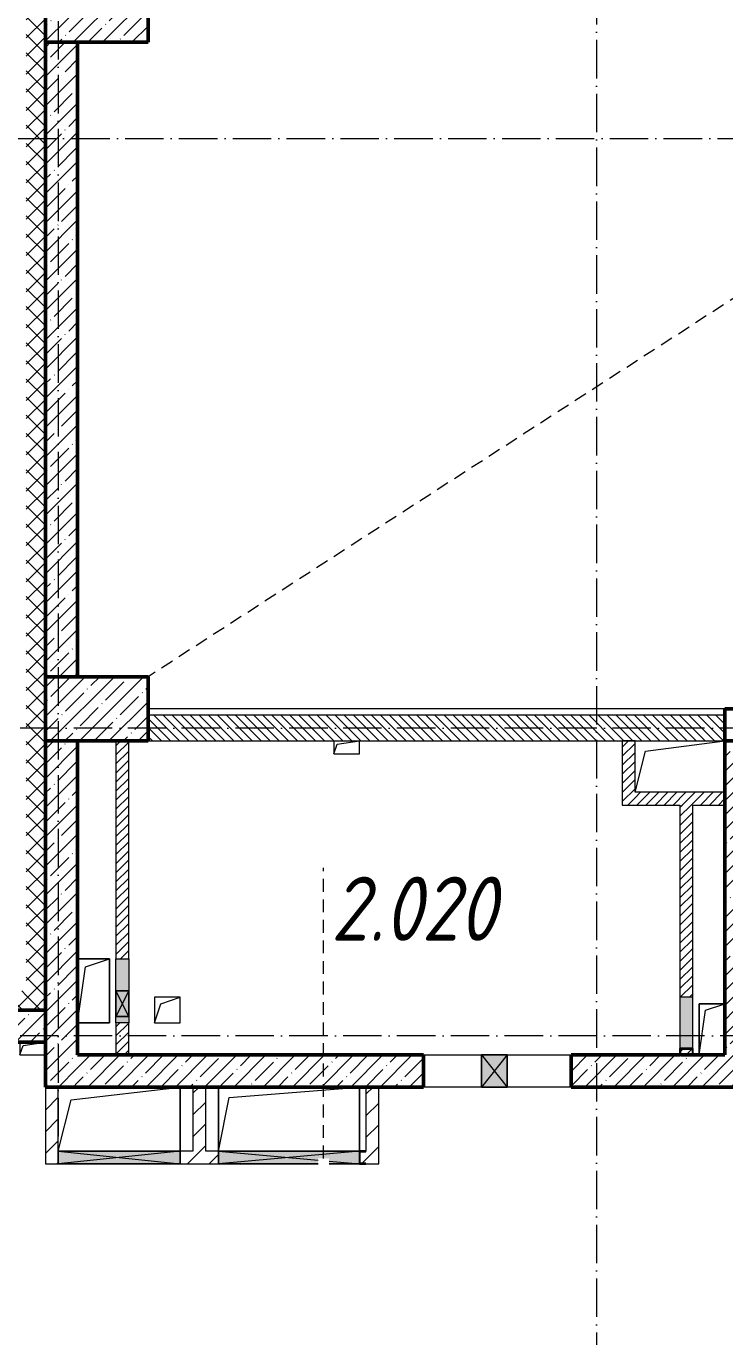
# Model space of a CAD drawing. Header units: millimetres. Extents: x 2294 to 908349, y -83289 to 219220.
# Drawn here: x 57613 to 63063, y 71258 to 81481 of the extents above; entities that cross this region are included whole.
import ezdxf

# ---------------------------------------------------------------- set-up
doc = ezdxf.new("R2010")
doc.units = ezdxf.units.MM
doc.linetypes.add('200_ШТРИХ_ш1п0_6_', pattern=[160, 100, -60])
doc.linetypes.add('50_200_ШТРИХ_1Т_ш5_п1_п1_', pattern=[700, 500, -100, 0, -100])
for name, color, linetype, lineweight in [('A-DETL-____-OTLN-3', 7, '200_ШТРИХ_ш1п0_6_', 9), ('A-DETL-GENF-OTLN', 7, 'Continuous', 9), ('A-FLOR-____-OTLN', 7, 'Continuous', 9), ('A-GENM-____-MCUT', 7, 'Continuous', 25), ('A-GENM-____-OTLN', 7, 'Continuous', 9), ('A-GENM-____-OTLN-1', 7, 'Continuous', 25), ('A-GLAZ-____-OTLN', 7, 'Continuous', 9), ('A-WALL-____-MCUT', 7, 'Continuous', 13), ('A-WALL-____-MCUT-2', 7, 'Continuous', 50), ('A-WALL-____-OTLN', 7, 'Continuous', 9), ('A-WALL-____-PATT-1', 7, 'Continuous', 9), ('A-WALL-FNSH-MCUT-1', 7, 'Continuous', 9), ('S-COLS-____-MCUT', 7, 'Continuous', 50), ('S-COLS-____-OTLN', 7, 'Continuous', 9), ('S-GRID-____-OTLN-1', 7, '50_200_ШТРИХ_1Т_ш5_п1_п1_', 9), ('Марки помещений', 7, 'Continuous', 9)]:
    doc.layers.add(name, color=color, linetype=linetype, lineweight=lineweight)
for name, color, linetype, lineweight, true_color in [('A-DETL-GENF-OTLN-3', 9, 'Continuous', 9, 0x808080), ('A-DETL-GENF-OTLN-4', 9, '200_ШТРИХ_ш1п0_6_', 9, 0x808080), ('A-GLAZ-____-OTLN-1', 7, 'Continuous', 9, 0xc0c0c0)]:
    doc.layers.add(name, color=color, linetype=linetype, lineweight=lineweight, true_color=true_color)
doc.styles.add('ISOCPEUR_I_2', font='isocpeui.ttf', dxfattribs={"width": 0.85, "height": 2.3})
pattern_1 = [(45, (7562.79, 6025.28), (-70.71068, 70.71068), []), (135, (7562.79, 6025.28), (-70.71068, -70.71068), [])]
pattern_2 = [(45, (7562.787, 6025.276), (-35.35534, 35.35534), [])]
pattern_3 = [(45, (7562.79, 6025.28), (-84.85281, 84.85281), [])]
pattern_4 = [(45, (7562.79, 6025.28), (-114.04925, 114.04925), []), (45, (7676.84, 6025.28), (-114.04925, 114.04925), [201.612, -40.322, 3.353, -36.97])]

# ---------------------------------------------------------------- blocks, each defined once
blk = doc.blocks.new('BSC_Колонна _Прямоугольная - 500х800-V75-АР1_План отверстий 2 этажа в осях 1-64_Ю-ЯЯ')
at = {"layer": 'S-COLS-____-OTLN'}
h = blk.add_hatch(dxfattribs=at)
h.set_pattern_fill('FP_87', color=256, style=0, pattern_type=2)
h.set_pattern_definition([(315, (-75581.04, 50600), (114.04925, 114.04925), []), (315, (-75581.04, 50485.95), (114.04925, 114.04925), [201.613, -40.323, 3.353, -36.97])])
h.paths.add_polyline_path([(-250, -400), (250, -400), (250, 400), (-250, 400)], flags=0)
at = {"layer": 'S-COLS-____-MCUT'}
for p, q in [((250, 400), (-250, 400)), ((-250, 400), (-250, -400)), ((250, -400), (250, 400)), ((-250, -400), (250, -400))]:
    blk.add_line(p, q, dxfattribs=at)
blk = doc.blocks.new('BSC_Колонна _Прямоугольная - 500х800-V76-АР1_План отверстий 2 этажа в осях 1-64_Ю-ЯЯ')
at = {"layer": 'S-COLS-____-OTLN'}
h = blk.add_hatch(dxfattribs=at)
h.set_pattern_fill('FP_88', color=256, style=0, pattern_type=2)
h.set_pattern_definition([(315, (-70131.04, 50600), (114.04925, 114.04925), []), (315, (-70131.04, 50485.95), (114.04925, 114.04925), [201.613, -40.323, 3.353, -36.97])])
h.paths.add_polyline_path([(-250, -400), (250, -400), (250, 400), (-250, 400)], flags=0)
at = {"layer": 'S-COLS-____-MCUT'}
for p, q in [((250, 400), (-250, 400)), ((-250, 400), (-250, -400)), ((250, -400), (250, 400)), ((-250, -400), (250, -400))]:
    blk.add_line(p, q, dxfattribs=at)
blk = doc.blocks.new('AR_Отверстие Ниша - Лючок-32402213-АР1_План отверстий 2 этажа в осях 1-64_Ю-ЯЯ')
at = {"layer": 'A-GLAZ-____-OTLN'}
h = blk.add_hatch(color=256, dxfattribs=at)
h.paths.add_polyline_path([(250, 50), (200, 50), (200, -50), (250, -50)], flags=0)
h.paths.add_polyline_path([(0, 50), (-250, 50), (-250, -50), (0, -50)], flags=0)
for p, q in [((-250, 50), (0, 50)), ((-250, -50), (-250, 50)), ((200, 50), (250, 50)), ((250, 50), (250, -50)), ((0, -50), (-250, -50)), ((250, -50), (200, -50))]:
    blk.add_line(p, q, dxfattribs=at)
blk = doc.blocks.new('AR_Отверстие Ниша - Лючок-32404098-АР1_План отверстий 2 этажа в осях 1-64_Ю-ЯЯ')
at = {"layer": 'A-GLAZ-____-OTLN'}
blk.add_hatch(color=256, dxfattribs=at).paths.add_polyline_path([(200, -50), (200, 50), (-200, 50), (-200, -50)], flags=0)
for p, q in [((200, 50), (-200, 50)), ((-200, 50), (-200, -50)), ((-200, -50), (200, -50))]:
    blk.add_line(p, q, dxfattribs=at)
blk = doc.blocks.new('154_Фахверк_СКБ_Швеллер - Тип_100_3960_зеркало-29769493-АР1_План отверстий 2 этажа в осях 1-64_Ю-ЯЯ')
at = {"layer": 'A-GENM-____-MCUT'}
for p, q in [((175, 50), (125, 50)), ((125, 50), (125, -50)), ((128, 47), (175, 47)), ((128, -47), (128, 47)), ((175, 47), (175, 50)), ((125, -50), (175, -50)), ((175, -47), (128, -47)), ((175, -50), (175, -47))]:
    blk.add_line(p, q, dxfattribs=at)
blk = doc.blocks.new('AR_Отверстие прямоугольное _в стене_ - AR_Отверстие прямоугольное _в стене__ВК-32402182-АР1_План отверстий 2 этажа в осях 1-64_Ю-ЯЯ')
at = {"layer": 'A-GLAZ-____-OTLN'}
blk.add_hatch(color=256, dxfattribs=at).paths.add_polyline_path([(100, 50), (-100, 50), (-100, -50), (100, -50)], flags=0)
at = {"layer": 'A-DETL-GENF-OTLN'}
for p, q in [((-100, -50), (-100, 50)), ((-100, 50), (100, 50)), ((100, 50), (-100, -50)), ((-100, 50), (100, -50)), ((100, 50), (-100, 50)), ((-100, 50), (-100, -50)), ((100, 50), (100, -50)), ((100, -50), (100, 50)), ((100, -50), (-100, -50)), ((-100, -50), (100, -50))]:
    blk.add_line(p, q, dxfattribs=at)
blk = doc.blocks.new('AR_Отверстие прямоугольное _в плите_ - AR_Отверстие прямоугольное _в плите_-V157-АР1_План отверстий 2 этажа в осях 1-64_Ю-ЯЯ')
at = {"layer": 'A-GENM-____-OTLN'}
for p, q in [((125, 250), (-125, 250)), ((-63, 188), (125, 250)), ((125, -250), (125, 250)), ((-125, -250), (-63, 188)), ((-125, -250), (125, -250))]:
    blk.add_line(p, q, dxfattribs=at)
blk = doc.blocks.new('AR_Отверстие прямоугольное _в плите_ - AR_Отверстие прямоугольное _в плите_-30459207-АР1_План отверстий 2 этажа в осях 1-64_Ю-ЯЯ')
at = {"layer": 'A-GENM-____-OTLN'}
for p, q in [((100, 100), (-100, 100)), ((-100, 100), (-100, -100)), ((-100, -100), (-50, 50)), ((-50, 50), (100, 100)), ((100, -100), (100, 100)), ((-100, -100), (100, -100))]:
    blk.add_line(p, q, dxfattribs=at)
blk = doc.blocks.new('AR_Отверстие прямоугольное _в плите_ - AR_Отверстие прямоугольное _в плите_-V161-АР1_План отверстий 2 этажа в осях 1-64_Ю-ЯЯ')
at = {"layer": 'A-GENM-____-OTLN'}
for p, q in [((100, 200), (-100, 200)), ((-100, 200), (-100, -200)), ((-100, -200), (-50, 150)), ((-50, 150), (100, 200))]:
    blk.add_line(p, q, dxfattribs=at)
blk = doc.blocks.new('AR_Отверстие прямоугольное _в плите_ - AR_Отверстие прямоугольное _в плите_-30510712-АР1_План отверстий 2 этажа в осях 1-64_Ю-ЯЯ')
at = {"layer": 'A-GENM-____-OTLN'}
for p, q in [((-100, 50), (-100, -50)), ((-100, -50), (-75, 25)), ((-75, 25), (100, 50)), ((-100, -50), (100, -50))]:
    blk.add_line(p, q, dxfattribs=at)
blk = doc.blocks.new('AR_Отверстие прямоугольное _в плите_ - AR_Отверстие прямоугольное _в плите_-V176-АР1_План отверстий 2 этажа в осях 1-64_Ю-ЯЯ')
at = {"layer": 'A-GENM-____-OTLN'}
for p, q in [((-100, 50), (-100, -50)), ((-100, -50), (-75, 25)), ((-75, 25), (100, 50)), ((100, -50), (100, 50)), ((-100, -50), (100, -50))]:
    blk.add_line(p, q, dxfattribs=at)
blk = doc.blocks.new('AR_Отверстие прямоугольное _в плите_ - AR_Отверстие прямоугольное _в плите_-30552508-АР1_План отверстий 2 этажа в осях 1-64_Ю-ЯЯ')
at = {"layer": 'A-GENM-____-OTLN'}
for p, q in [((-550, 250), (-550, -250)), ((-467, 167), (550, 250)), ((550, -250), (550, 250)), ((-550, -250), (-467, 167))]:
    blk.add_line(p, q, dxfattribs=at)
blk = doc.blocks.new('AR_Отверстие прямоугольное _в плите_ - AR_Отверстие прямоугольное _в плите_-30552525-АР1_План отверстий 2 этажа в осях 1-64_Ю-ЯЯ')
at = {"layer": 'A-GENM-____-OTLN'}
for p, q in [((-350, -200), (-270, 120)), ((-270, 120), (350, 200))]:
    blk.add_line(p, q, dxfattribs=at)
blk = doc.blocks.new('AR_Отверстие прямоугольное _в стене__БезПР - AR_Отверстие прямоугольное _в стене__БезПР-30578456-АР1_План отверстий 2 этажа в осях 1-64_Ю-ЯЯ')
at = {"layer": 'A-GLAZ-____-OTLN-1'}
blk.add_hatch(color=256, dxfattribs=at).paths.add_polyline_path([(100, -125), (100, 125), (-100, 125), (-100, -125)], flags=0)
at = {"layer": 'A-DETL-GENF-OTLN'}
for p, q in [((-100, -125), (-100, 125)), ((-100, 125), (100, 125)), ((100, 125), (-100, -125)), ((-100, 125), (100, -125)), ((100, 125), (-100, 125)), ((-100, 125), (-100, -125)), ((100, 125), (100, -125)), ((100, -125), (100, 125)), ((100, -125), (-100, -125)), ((-100, -125), (100, -125))]:
    blk.add_line(p, q, dxfattribs=at)
at = {"layer": 'A-GLAZ-____-OTLN'}
blk.add_line((100, 125), (-100, 125), dxfattribs=at)
blk = doc.blocks.new('AR_Отверстие прямоугольное _в плите_ - AR_Отверстие прямоугольное _в плите_-30552717-АР1_План отверстий 2 этажа в осях 1-64_Ю-ЯЯ')
at = {"layer": 'A-GENM-____-OTLN'}
for p, q in [((-375, 150), (475, 250)), ((475, -250), (475, 250)), ((-475, -250), (-375, 150))]:
    blk.add_line(p, q, dxfattribs=at)
blk = doc.blocks.new('AR_Отверстие прямоугольное _в стене__БезПР - AR_Отверстие прямоугольное _в стене__БезПР-36428547-АР1_План отверстий 2 этажа в осях 1-64_Ю-ЯЯ')
at = {"layer": 'A-GLAZ-____-OTLN'}
blk.add_hatch(color=256, dxfattribs=at).paths.add_polyline_path([(475, -50), (475, 50), (-475, 50), (-475, -50)], flags=0)
at = {"layer": 'A-DETL-GENF-OTLN'}
for p, q in [((-475, -50), (-475, 50)), ((-475, 50), (475, 50)), ((475, 50), (-475, -50)), ((-475, 50), (475, -50)), ((475, 50), (-475, 50)), ((-475, 50), (-475, -50)), ((475, 50), (475, -50)), ((475, -50), (475, 50)), ((475, -50), (-475, -50)), ((-475, -50), (475, -50))]:
    blk.add_line(p, q, dxfattribs=at)
at = {"layer": 'A-GLAZ-____-OTLN'}
blk.add_line((475, 50), (-475, 50), dxfattribs=at)
blk = doc.blocks.new('154_Фахверк_СКБ_Швеллер - Тип_100_3960_зеркало-V205-АР1_План отверстий 2 этажа в осях 1-64_Ю-ЯЯ')
at = {"layer": 'A-GENM-____-MCUT'}
for p, q in [((175, 50), (125, 50)), ((128, 47), (175, 47)), ((128, -47), (128, 47)), ((175, 47), (175, 50)), ((125, -50), (175, -50)), ((175, -47), (128, -47)), ((175, -50), (175, -47))]:
    blk.add_line(p, q, dxfattribs=at)
blk = doc.blocks.new('AR_Отверстие прямоугольное _в стене_ - AR_Отверстие прямоугольное _в стене__ОВ-36926784-АР1_План отверстий 2 этажа в осях 1-64_Ю-ЯЯ')
at = {"layer": 'A-GLAZ-____-OTLN'}
blk.add_hatch(color=256, dxfattribs=at).paths.add_polyline_path([(227, -50), (227, -7), (313, -7), (313, -50), (550, -50), (550, 50), (-550, 50), (-550, -50)], flags=0)
at = {"layer": 'A-DETL-GENF-OTLN'}
for p, q in [((-550, -50), (-550, 50)), ((-550, 50), (550, 50)), ((550, 50), (-550, -50)), ((-550, 50), (227, -21)), ((550, 50), (-550, 50)), ((-550, 50), (-550, -50)), ((550, 50), (550, -50)), ((550, -50), (550, 50)), ((227, -50), (-550, -50)), ((-550, -50), (227, -50)), ((313, -28), (550, -50)), ((550, -50), (313, -50)), ((313, -50), (550, -50))]:
    blk.add_line(p, q, dxfattribs=at)
blk = doc.blocks.new('DET_L_Имитация разреза_ISO2-5 - Вправо-29863948-АР1_План отверстий 2 этажа в осях 1-64_Ю-ЯЯ')
at = {"layer": 'A-DETL-GENF-OTLN-4'}
blk.add_line((143, 0), (2410, 0), dxfattribs=at)
blk = doc.blocks.new('2floor')
at = {"layer": 'A-WALL-____-PATT-1'}
h = blk.add_hatch(dxfattribs=at)
h.set_pattern_fill('FP_1', color=256, style=0, pattern_type=2)
h.set_pattern_definition(pattern_1)
h.paths.add_polyline_path([(57613, 73806), (57763, 73806), (57763, 91936), (57613, 91936), (57613, 73956)], flags=0)
h = blk.add_hatch(dxfattribs=at)
h.set_pattern_fill('FP_13', color=256, style=0, pattern_type=2)
h.set_pattern_definition(pattern_4)
h.paths.add_polyline_path([(58013, 76406), (58013, 81356), (57763, 81356), (57763, 76406)], flags=0)
h = blk.add_hatch(dxfattribs=at)
h.set_pattern_fill('FP_6', color=256, style=0, pattern_type=2)
h.set_pattern_definition([(135, (7562.787, 6025.276), (-35.35534, -35.35534), [])])
h.paths.add_polyline_path([(63063, 75906), (63063, 76106), (58563, 76106), (58563, 75906), (62340, 75906)], flags=0)
h = blk.add_hatch(dxfattribs=at)
h.set_pattern_fill('FP_13', color=256, style=0, pattern_type=2)
h.set_pattern_definition(pattern_4)
h.paths.add_polyline_path([(58013, 73206), (58013, 75906), (57763, 75906), (57763, 73206), (57921, 73206)], flags=0)
h = blk.add_hatch(dxfattribs=at)
h.set_pattern_fill('FP_5', color=256, style=0, pattern_type=2)
h.set_pattern_definition(pattern_2)
h.paths.add_polyline_path([(58413, 73456), (58413, 73706), (58313, 73706), (58313, 73456)], flags=0)
h.paths.add_polyline_path([(58313, 74206), (58413, 74206), (58413, 75906), (58313, 75906), (58313, 74551)], flags=0)
h = blk.add_hatch(dxfattribs=at)
h.set_pattern_fill('FP_5', color=256, style=0, pattern_type=2)
h.set_pattern_definition(pattern_2)
h.paths.add_polyline_path([(62263, 75406), (62363, 75406), (62363, 75906), (62263, 75906)], flags=0)
h = blk.add_hatch(dxfattribs=at)
h.set_pattern_fill('FP_13', color=256, style=0, pattern_type=2)
h.set_pattern_definition(pattern_4)
h.paths.add_polyline_path([(63313, 73456), (63313, 75906), (63063, 75906), (63063, 73456)], flags=0)
h = blk.add_hatch(dxfattribs=at)
h.set_pattern_fill('FP_5', color=256, style=0, pattern_type=2)
h.set_pattern_definition(pattern_2)
h.paths.add_polyline_path([(62813, 75406), (63063, 75406), (63063, 75506), (62363, 75506), (62363, 75406), (62713, 75406)], flags=0)
h = blk.add_hatch(dxfattribs=at)
h.set_pattern_fill('FP_5', color=256, style=0, pattern_type=2)
h.set_pattern_definition(pattern_2)
h.paths.add_polyline_path([(62810, 73456), (62810, 73503), (62716, 73503), (62716, 73456), (62763, 73456)], flags=0)
h.paths.add_polyline_path([(62813, 73906), (62813, 75406), (62713, 75406), (62713, 73906)], flags=0)
h = blk.add_hatch(dxfattribs=at)
h.set_pattern_fill('FP_1', color=256, style=0, pattern_type=2)
h.set_pattern_definition(pattern_1)
h.paths.add_polyline_path([(57038, 73806), (57613, 73806), (57613, 73956), (55113, 73956), (55113, 73806)], flags=0)
h.paths.add_polyline_path([(53061, 73806), (53313, 73806), (53313, 73956), (52798, 73956), (52798, 73806), (52840, 73806)], flags=0)
h = blk.add_hatch(dxfattribs=at)
h.set_pattern_fill('FP_13', color=256, style=0, pattern_type=2)
h.set_pattern_definition(pattern_4)
h.paths.add_polyline_path([(57763, 73556), (57763, 73806), (55113, 73806), (55113, 73556), (57038, 73556)], flags=0)
h = blk.add_hatch(dxfattribs=at)
h.set_pattern_fill('FP_13', color=256, style=0, pattern_type=2)
h.set_pattern_definition(pattern_4)
h.paths.add_polyline_path([(64763, 73206), (64763, 73456), (61863, 73456), (61863, 73206), (64108, 73206)], flags=0)
h.paths.add_polyline_path([(60573, 73206), (60713, 73206), (60713, 73456), (58013, 73456), (58013, 73206), (60363, 73206)], flags=0)
h = blk.add_hatch(dxfattribs=at)
h.set_pattern_fill('FP_4', color=256, style=0, pattern_type=2)
h.set_pattern_definition(pattern_3)
h.paths.add_polyline_path([(57863, 72606), (57863, 73206), (57763, 73206), (57763, 72606)], flags=0)
h = blk.add_hatch(dxfattribs=at)
h.set_pattern_fill('FP_4', color=256, style=0, pattern_type=2)
h.set_pattern_definition(pattern_3)
h.paths.add_polyline_path([(59013, 72706), (59013, 73206), (58913, 73206), (58913, 72706)], flags=0)
h = blk.add_hatch(dxfattribs=at)
h.set_pattern_fill('FP_4', color=256, style=0, pattern_type=2)
h.set_pattern_definition(pattern_3)
h.paths.add_polyline_path([(60363, 72706), (60363, 73206), (60263, 73206), (60263, 72706)], flags=0)
h = blk.add_hatch(dxfattribs=at)
h.set_pattern_fill('FP_4', color=256, style=0, pattern_type=2)
h.set_pattern_definition(pattern_3)
h.paths.add_polyline_path([(60363, 72606), (60363, 72706), (60263, 72706), (60263, 72703), (60216, 72703), (60216, 72609), (60263, 72609), (60263, 72606)], flags=0)
h.paths.add_polyline_path([(59113, 72606), (59113, 72706), (58813, 72706), (58813, 72606)], flags=0)
at = {"layer": 'A-DETL-____-OTLN-3'}
blk.add_line((81463, 91206), (58563, 76406), dxfattribs=at)
at = {"layer": 'A-FLOR-____-OTLN'}
for p, q in [((63063, 76156), (58563, 76156)), ((58013, 74206), (58263, 74206)), ((58263, 74206), (58263, 73706)), ((62863, 73856), (63063, 73856)), ((62863, 73456), (62863, 73856)), ((58263, 73706), (58013, 73706)), ((58813, 73206), (58813, 72706)), ((59113, 72706), (59113, 73206)), ((60213, 73206), (60213, 72706))]:
    blk.add_line(p, q, dxfattribs=at)
at = {"layer": 'A-WALL-____-MCUT'}
for p, q in [((63063, 76106), (58563, 76106)), ((58563, 75906), (63063, 75906)), ((63063, 75906), (63063, 75906))]:
    blk.add_line(p, q, dxfattribs=at)
at = {"layer": 'A-WALL-____-MCUT-2'}
for p, q in [((57763, 81356), (57763, 76406)), ((58013, 76406), (58013, 81356)), ((64313, 76156), (63063, 76156)), ((63063, 76156), (63063, 75906)), ((57763, 75906), (57763, 73206)), ((58013, 73456), (58013, 75906)), ((63063, 75906), (63063, 73456)), ((63063, 75906), (64313, 75906)), ((55113, 73806), (57763, 73806)), ((55113, 73556), (57763, 73556)), ((60713, 73456), (58013, 73456)), ((60713, 73206), (60713, 73456)), ((62713, 73456), (61863, 73456)), ((61863, 73456), (61863, 73206)), ((62810, 73456), (62716, 73456)), ((63063, 73456), (62813, 73456)), ((57763, 73206), (60713, 73206)), ((61863, 73206), (66363, 73206))]:
    blk.add_line(p, q, dxfattribs=at)
at = {"layer": 'A-WALL-____-OTLN'}
for p, q in [((60713, 73456), (61164, 73456)), ((61364, 73456), (61863, 73456)), ((61164, 73206), (60713, 73206)), ((61863, 73206), (61364, 73206))]:
    blk.add_line(p, q, dxfattribs=at)
at = {"layer": 'A-WALL-FNSH-MCUT-1'}
for p, q in [((58313, 75906), (58313, 74206)), ((58413, 74206), (58413, 75906)), ((62263, 75906), (62263, 75406)), ((62363, 75906), (62263, 75906)), ((62363, 75506), (62363, 75906)), ((63063, 75506), (62363, 75506)), ((62263, 75406), (62713, 75406)), ((62713, 75406), (62713, 73906)), ((62813, 73906), (62813, 75406)), ((62813, 75406), (63063, 75406)), ((58313, 73706), (58313, 73456)), ((58413, 73456), (58413, 73706)), ((57763, 73206), (57763, 72606)), ((57863, 72706), (57863, 73206)), ((58913, 73206), (58913, 72706)), ((59013, 72706), (59013, 73206)), ((60263, 73206), (60263, 72706)), ((60363, 72606), (60363, 73206)), ((58913, 72706), (58813, 72706)), ((59113, 72706), (59013, 72706)), ((57763, 72606), (57863, 72606)), ((58813, 72606), (59113, 72606)), ((60263, 72606), (60363, 72606))]:
    blk.add_line(p, q, dxfattribs=at)
at = {"layer": 'A-DETL-GENF-OTLN-3', "rotation": 90.00000000000072}
blk.add_blockref('DET_L_Имитация разреза_ISO2-5 - Вправо-29863948-АР1_План отверстий 2 этажа в осях 1-64_Ю-ЯЯ', (59933, 72506), dxfattribs=at)
at = {"layer": 'A-GENM-____-OTLN'}
for name, p in [('AR_Отверстие прямоугольное _в плите_ - AR_Отверстие прямоугольное _в плите_-V176-АР1_План отверстий 2 этажа в осях 1-64_Ю-ЯЯ', (60113, 75856)), ('AR_Отверстие прямоугольное _в плите_ - AR_Отверстие прямоугольное _в плите_-30552525-АР1_План отверстий 2 этажа в осях 1-64_Ю-ЯЯ', (62713, 75706)), ('AR_Отверстие прямоугольное _в плите_ - AR_Отверстие прямоугольное _в плите_-V157-АР1_План отверстий 2 этажа в осях 1-64_Ю-ЯЯ', (58138, 73956)), ('AR_Отверстие прямоугольное _в плите_ - AR_Отверстие прямоугольное _в плите_-30459207-АР1_План отверстий 2 этажа в осях 1-64_Ю-ЯЯ', (58713, 73806)), ('AR_Отверстие прямоугольное _в плите_ - AR_Отверстие прямоугольное _в плите_-V161-АР1_План отверстий 2 этажа в осях 1-64_Ю-ЯЯ', (62963, 73656)), ('AR_Отверстие прямоугольное _в плите_ - AR_Отверстие прямоугольное _в плите_-30510712-АР1_План отверстий 2 этажа в осях 1-64_Ю-ЯЯ', (57663, 73506)), ('AR_Отверстие прямоугольное _в плите_ - AR_Отверстие прямоугольное _в плите_-30552717-АР1_План отверстий 2 этажа в осях 1-64_Ю-ЯЯ', (58338, 72956)), ('AR_Отверстие прямоугольное _в плите_ - AR_Отверстие прямоугольное _в плите_-30552508-АР1_План отверстий 2 этажа в осях 1-64_Ю-ЯЯ', (59663, 72956))]:
    blk.add_blockref(name, p, dxfattribs=at)
at = {"layer": 'A-GENM-____-OTLN-1', "rotation": 270}
blk.add_blockref('154_Фахверк_СКБ_Швеллер - Тип_100_3960_зеркало-29769493-АР1_План отверстий 2 этажа в осях 1-64_Ю-ЯЯ', (62763, 73631), dxfattribs=at)
at = {"layer": 'A-GENM-____-OTLN-1'}
blk.add_blockref('154_Фахверк_СКБ_Швеллер - Тип_100_3960_зеркало-V205-АР1_План отверстий 2 этажа в осях 1-64_Ю-ЯЯ', (60088, 72656), dxfattribs=at)
at = {"layer": 'A-GLAZ-____-OTLN', "rotation": 270}
for name, p in [('AR_Отверстие Ниша - Лючок-32402213-АР1_План отверстий 2 этажа в осях 1-64_Ю-ЯЯ', (58363, 73956)), ('AR_Отверстие прямоугольное _в стене_ - AR_Отверстие прямоугольное _в стене__ВК-32402182-АР1_План отверстий 2 этажа в осях 1-64_Ю-ЯЯ', (58363, 73856)), ('AR_Отверстие Ниша - Лючок-32404098-АР1_План отверстий 2 этажа в осях 1-64_Ю-ЯЯ', (62763, 73706))]:
    blk.add_blockref(name, p, dxfattribs=at)
at = {"layer": 'A-GLAZ-____-OTLN'}
for name, p in [('AR_Отверстие прямоугольное _в стене__БезПР - AR_Отверстие прямоугольное _в стене__БезПР-30578456-АР1_План отверстий 2 этажа в осях 1-64_Ю-ЯЯ', (61264, 73331)), ('AR_Отверстие прямоугольное _в стене__БезПР - AR_Отверстие прямоугольное _в стене__БезПР-36428547-АР1_План отверстий 2 этажа в осях 1-64_Ю-ЯЯ', (58338, 72656)), ('AR_Отверстие прямоугольное _в стене_ - AR_Отверстие прямоугольное _в стене__ОВ-36926784-АР1_План отверстий 2 этажа в осях 1-64_Ю-ЯЯ', (59663, 72656))]:
    blk.add_blockref(name, p, dxfattribs=at)
at = {"layer": 'S-COLS-____-OTLN', "rotation": 89.9999999999999}
for name, p in [('BSC_Колонна _Прямоугольная - 500х800-V75-АР1_План отверстий 2 этажа в осях 1-64_Ю-ЯЯ', (58163, 81606)), ('BSC_Колонна _Прямоугольная - 500х800-V76-АР1_План отверстий 2 этажа в осях 1-64_Ю-ЯЯ', (58163, 76156))]:
    blk.add_blockref(name, p, dxfattribs=at)
at = {"layer": 'Марки помещений', "insert": (59990, 74847), "char_height": 500, "width": 785.65, "attachment_point": 1, "style": 'ISOCPEUR_I_2'}
blk.add_mtext('2.020', dxfattribs=at)
blk = doc.blocks.new('3osi')
at = {"layer": 'S-GRID-____-OTLN-1', "color": 251, "ltscale": 0.6, "true_color": 0x636466}
for p, q in [((220083.5, 96918.1), (220083.5, 58916.9)), ((215883.5, 96644.8), (215883.5, 72700.8)), ((200021, 80606.3), (269657.9, 80606.3)), ((269657.9, 76006.3), (214825.5, 76006.3)), ((269657.9, 73606.3), (160914.7, 73606.3))]:
    blk.add_line(p, q, dxfattribs=at)

msp = doc.modelspace()

# ---------------------------------------------------------------- block references
for name, p in [('3osi', (-158020.7, 0)), ('2floor', (0, 0))]:
    msp.add_blockref(name, p)

doc.saveas('drawing.dxf')
